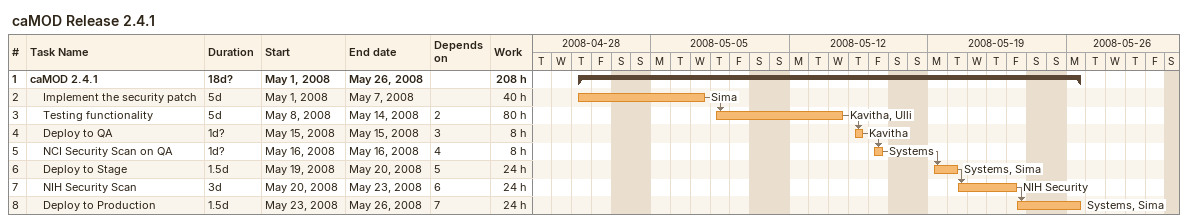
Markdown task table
caMOD Release 2.4.1

| ID | Level | Task | Duration | Start | Finish | Predecessors | Resources | Work (h) |
|---|---|---|---|---|---|---|---|---|
| 1 | 1 | **caMOD 2.4.1** | 18d? | 2008-05-01 | 2008-05-26 |  |  | 208 |
| 2 | 2 | Implement the security patch | 5d | 2008-05-01 | 2008-05-07 |  | Sima | 40 |
| 3 | 2 | Testing functionality | 5d | 2008-05-08 | 2008-05-14 | 2 | Kavitha, Ulli | 80 |
| 4 | 2 | Deploy to QA | 1d? | 2008-05-15 | 2008-05-15 | 3 | Kavitha | 8 |
| 5 | 2 | NCI Security Scan on QA | 1d? | 2008-05-16 | 2008-05-16 | 4 | Systems | 8 |
| 6 | 2 | Deploy to Stage | 1.5d | 2008-05-19 | 2008-05-20 | 5 | Systems, Sima | 24 |
| 7 | 2 | NIH Security Scan | 3d | 2008-05-20 | 2008-05-23 | 6 | NIH Security | 24 |
| 8 | 2 | Deploy to Production | 1.5d | 2008-05-23 | 2008-05-26 | 7 | Systems, Sima | 24 |
